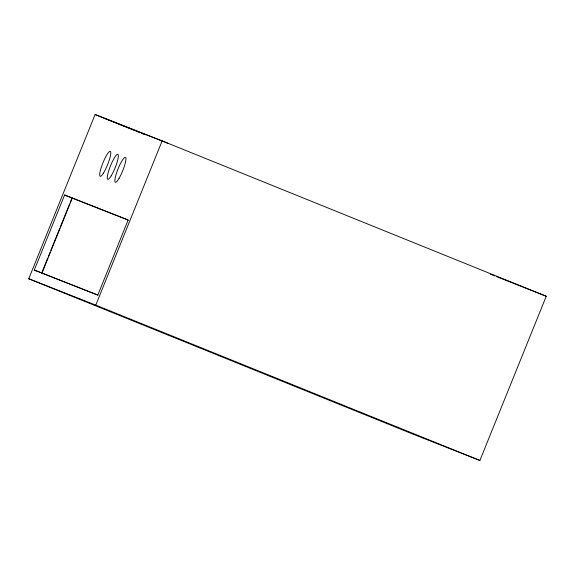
<?xml version="1.0" encoding="UTF-8"?>
<svg xmlns="http://www.w3.org/2000/svg" width="575" height="575" viewBox="0 0 575 575"><rect width="100%" height="100%" fill="white"/><g stroke="black" fill="none" stroke-linecap="round" stroke-linejoin="round"><path stroke-width="0.86" d="M28.75 278.753L95.098 114.54L162.128 140.904L546.25 296.247L479.902 460.46L412.872 434.096L28.75 278.753L95.781 305.117L479.902 460.46M34.292 270.056L64.616 194.99L128.153 219.981L97.822 295.047L34.292 270.056L97.98 295.191M41.723 272.945L47.768 257.974M48.444 256.306L50.126 252.152M50.794 250.484L59.872 228.023M60.54 226.363L69.618 203.902M70.287 202.242L71.968 198.08M41.975 273.161L72.299 198.095L128.311 220.124M95.781 305.117L162.128 140.904M104.233 118.22L168.353 143.441M490.482 274.232L494.644 275.863M496.311 276.525L546.25 296.247M95.098 114.54L134.198 130.338M135.837 131.021L140.027 132.696M141.651 133.371L144.188 134.377M64.616 194.99L72.299 198.095M103.392 173.204A13.491 2.508 -68 0 0 110.709 151.929A13.491 2.508 -68 0 0 101.61 166.391A13.491 2.508 -68 0 0 103.392 173.204M111.212 175.799A13.491 2.508 -68 0 0 118.234 154.747A13.491 2.508 -68 0 0 108.998 169.92A13.491 2.508 -68 0 0 111.212 175.799M119.104 178.25A13.491 2.508 -68 0 0 125.724 157.543A13.491 2.508 -68 0 0 116.344 173.614A13.491 2.508 -68 0 0 119.104 178.25"/></g></svg>
